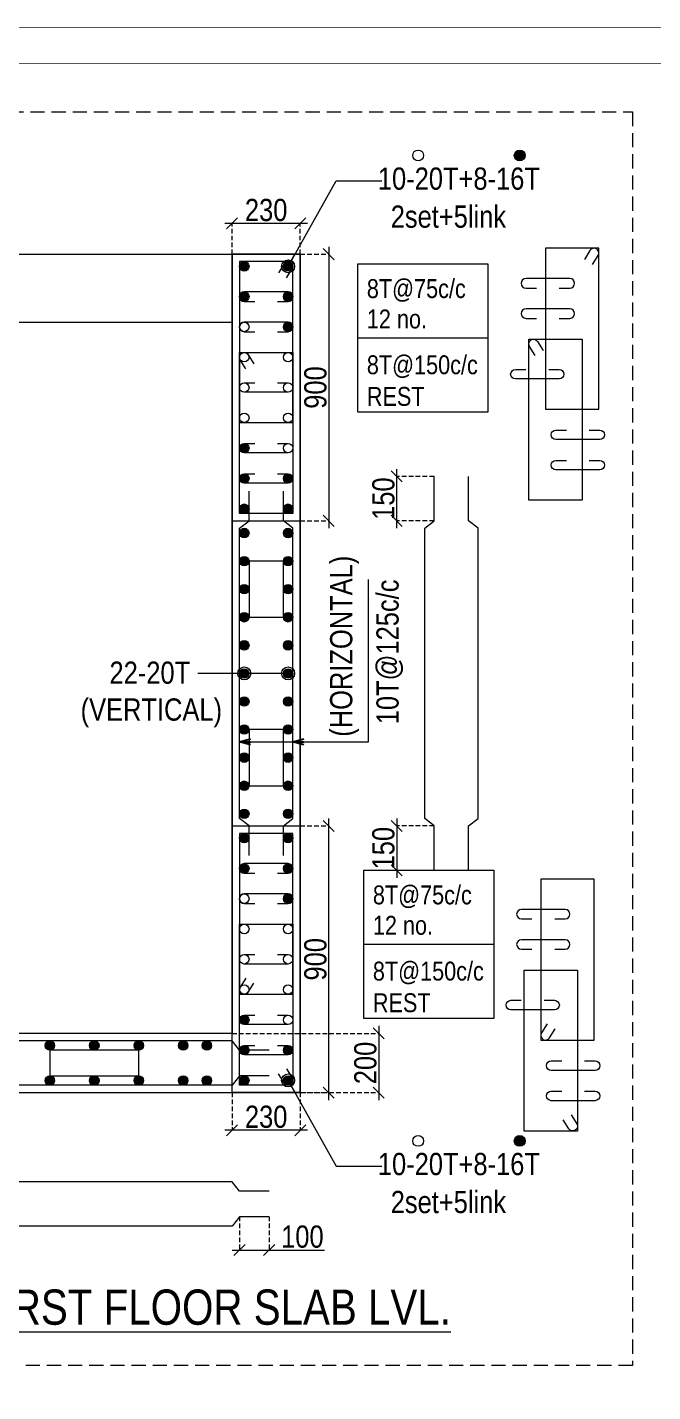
# Model space of a CAD drawing. Header units: millimetres. Extents: x 1112055 to 3390982, y -148532 to 766891.
# Drawn here: x 2540319 to 2548761, y 366024 to 384443 of the extents above; entities that cross this region are included whole.
import ezdxf

# ---------------------------------------------------------------- set-up
doc = ezdxf.new("R2010")
doc.units = ezdxf.units.MM
doc.header["$PDMODE"] = 35
doc.header["$PDSIZE"] = -25
doc.linetypes.add('DASHED2', pattern=[0.375, 0.25, -0.125])
doc.linetypes.add('Hidden', pattern=[9.525, 6.35, -3.175])
for name, color, linetype, lineweight in [('B COL. SIZE DIM', 220, 'Continuous', 25), ('B COLUMN', 1, 'Hidden', 9), ('B P.C.C', 251, 'Continuous', 0), ('B STEEL', 34, 'Continuous', 15), ('B STEEL TEXT', 7, 'Continuous', 15), ('B TITLE BLOCK', 250, 'Continuous', 0)]:
    doc.layers.add(name, color=color, linetype=linetype, lineweight=lineweight)
doc.styles.add('ARIAL', font='arial.ttf')
doc.styles.add('dim inside', font='romans.shx', dxfattribs={"width": 0.8, "height": 125})
doc.styles.add('SWINC', font='swissc.ttf')
doc.dimstyles.new('DIM 1', dxfattribs={"dimscale": 0, "dimtxt": 230, "dimasz": 150, "dimexe": 0.18, "dimexo": 0.0625, "dimgap": 0.5, "dimtad": 1, "dimdec": 0, "dimzin": 0, "dimdsep": 46, "dimtxsty": 'ARIAL', "dimblk": 'OBLIQUE', "dimcen": 6, "dimse1": 1, "dimse2": 1, "dimclrd": 256, "dimclrt": 256, "dimadec": 0, "dimazin": 2, "dimtfac": 0.75, "dimtdec": 0, "dimtix": 1, "dimtofl": 0, "dimtmove": 1, "dimatfit": 3, "dimldrblk": 'OPEN30', "dimfxl": 0.18, "dimfrac": 1, "dimtolj": 1, "dimtzin": 0, "dimlwd": -1, "dimarcsym": 0})
doc.dimstyles.new('dim inside', dxfattribs={"dimtxt": 125, "dimasz": 100, "dimexe": 0, "dimexo": 0, "dimgap": 10, "dimtad": 0, "dimdec": 0, "dimzin": 0, "dimdsep": 46, "dimtxsty": 'dim inside', "dimblk": 'SMALL', "dimcen": 0.09, "dimadec": 0, "dimazin": 0, "dimtfac": 1, "dimtdec": 0, "dimtofl": 0, "dimtmove": 0, "dimatfit": 3, "dimfxl": 1, "dimtolj": 1, "dimtzin": 0, "dimarcsym": 2})

# ---------------------------------------------------------------- blocks, each defined once
blk = doc.blocks.new('_Oblique')
at = {"color": 0, "linetype": 'ByBlock', "lineweight": -2}
blk.add_line((-0.5, -0.5), (0.5, 0.5), dxfattribs=at)
blk = doc.blocks.new('*D1613')
at = {"layer": 'B COL. SIZE DIM', "color": 250, "lineweight": 9, "ltscale": 250, "transparency": 16777216}
blk.add_line((2544103, 381796), (2542983, 381796), dxfattribs=at)
at = {"layer": 'B COL. SIZE DIM', "color": 250, "linetype": 'DASHED2', "lineweight": 9, "ltscale": 250, "transparency": 16777216}
for p, q in [((2543083, 381380), (2543083, 381796)), ((2544003, 381380), (2544003, 381796))]:
    blk.add_line(p, q, dxfattribs=at)
at = {"layer": 'Defpoints', "color": 0, "ltscale": 250, "transparency": 16777216}
for p in [(2543083, 381796), (2543083, 381380), (2544003, 381380)]:
    blk.add_point(p, dxfattribs=at)
at = {"layer": 'B COL. SIZE DIM', "color": 250, "lineweight": 9, "ltscale": 250, "transparency": 16777216, "xscale": 150, "yscale": 150, "zscale": 150, "rotation": 180}
blk.add_blockref('_Oblique', (2543083, 381796), dxfattribs=at)
at = {"layer": 'B COL. SIZE DIM', "color": 250, "lineweight": 9, "ltscale": 250, "transparency": 16777216, "xscale": 150, "yscale": 150, "zscale": 150}
blk.add_blockref('_Oblique', (2544003, 381796), dxfattribs=at)
at = {"layer": 'B COL. SIZE DIM', "color": 6, "ltscale": 250, "transparency": 16777216, "insert": (2543543, 381975), "char_height": 300, "attachment_point": 5, "style": 'SWINC'}
blk.add_mtext('\\A1;230', dxfattribs=at)
blk = doc.blocks.new('*D1651')
at = {"layer": 'B COL. SIZE DIM', "color": 250, "lineweight": 9, "ltscale": 250, "transparency": 16777216}
blk.add_line((2544388, 381480), (2544388, 377680), dxfattribs=at)
at = {"layer": 'B COL. SIZE DIM', "color": 250, "linetype": 'DASHED2', "lineweight": 9, "ltscale": 250, "transparency": 16777216}
for p, q in [((2544003, 381380), (2544388, 381380)), ((2544003, 377780), (2544388, 377780))]:
    blk.add_line(p, q, dxfattribs=at)
at = {"layer": 'Defpoints', "color": 0, "ltscale": 250, "transparency": 16777216}
for p in [(2544003, 381380), (2544003, 377780), (2544388, 377780)]:
    blk.add_point(p, dxfattribs=at)
at = {"layer": 'B COL. SIZE DIM', "color": 250, "lineweight": 9, "ltscale": 250, "transparency": 16777216, "xscale": 150, "yscale": 150, "zscale": 150}
for p, rotation in [((2544388, 381380), 90), ((2544388, 377780), 270)]:
    blk.add_blockref('_Oblique', p, dxfattribs=dict(at, rotation=rotation))
at = {"layer": 'B COL. SIZE DIM', "color": 6, "ltscale": 250, "transparency": 16777216, "insert": (2544209, 379580), "char_height": 300, "attachment_point": 5, "rotation": 90, "style": 'SWINC'}
blk.add_mtext('\\A1;900', dxfattribs=at)
blk = doc.blocks.new('*D1614')
at = {"layer": 'B COL. SIZE DIM', "color": 250, "linetype": 'DASHED2', "lineweight": 9, "ltscale": 250, "transparency": 16777216}
for p, q in [((2543083, 370062), (2543083, 369554)), ((2544003, 370062), (2544003, 369554))]:
    blk.add_line(p, q, dxfattribs=at)
at = {"layer": 'B COL. SIZE DIM', "color": 250, "lineweight": 9, "ltscale": 250, "transparency": 16777216}
blk.add_line((2544103, 369554), (2542983, 369554), dxfattribs=at)
at = {"layer": 'Defpoints', "color": 0, "ltscale": 250, "transparency": 16777216}
for p in [(2543083, 370062), (2544003, 370062), (2543083, 369554)]:
    blk.add_point(p, dxfattribs=at)
at = {"layer": 'B COL. SIZE DIM', "color": 250, "lineweight": 9, "ltscale": 250, "transparency": 16777216, "xscale": 150, "yscale": 150, "zscale": 150, "rotation": 180}
blk.add_blockref('_Oblique', (2543083, 369554), dxfattribs=at)
at = {"layer": 'B COL. SIZE DIM', "color": 250, "lineweight": 9, "ltscale": 250, "transparency": 16777216, "xscale": 150, "yscale": 150, "zscale": 150}
blk.add_blockref('_Oblique', (2544003, 369554), dxfattribs=at)
at = {"layer": 'B COL. SIZE DIM', "color": 6, "ltscale": 250, "transparency": 16777216, "insert": (2543543, 369734), "char_height": 300, "attachment_point": 5, "style": 'SWINC'}
blk.add_mtext('\\A1;230', dxfattribs=at)
blk = doc.blocks.new('*D1652')
at = {"layer": 'B COL. SIZE DIM', "color": 250, "lineweight": 9, "ltscale": 250, "transparency": 16777216}
blk.add_line((2544388, 369962), (2544388, 373762), dxfattribs=at)
at = {"layer": 'B COL. SIZE DIM', "color": 250, "linetype": 'DASHED2', "lineweight": 9, "ltscale": 250, "transparency": 16777216}
for p, q in [((2544003, 373662), (2544388, 373662)), ((2544003, 370062), (2544388, 370062))]:
    blk.add_line(p, q, dxfattribs=at)
at = {"layer": 'Defpoints', "color": 0, "ltscale": 250, "transparency": 16777216}
for p in [(2544003, 373662), (2544388, 373662), (2544003, 370062)]:
    blk.add_point(p, dxfattribs=at)
at = {"layer": 'B COL. SIZE DIM', "color": 250, "lineweight": 9, "ltscale": 250, "transparency": 16777216, "xscale": 150, "yscale": 150, "zscale": 150}
for p, rotation in [((2544388, 373662), 90), ((2544388, 370062), 270)]:
    blk.add_blockref('_Oblique', p, dxfattribs=dict(at, rotation=rotation))
at = {"layer": 'B COL. SIZE DIM', "color": 6, "ltscale": 250, "transparency": 16777216, "insert": (2544209, 371862), "char_height": 300, "attachment_point": 5, "rotation": 90, "style": 'SWINC'}
blk.add_mtext('\\A1;900', dxfattribs=at)
blk = doc.blocks.new('_Open30')
at = {"color": 0, "linetype": 'ByBlock', "lineweight": -2}
for p, q in [((-1, 0.27), (0, 0)), ((0, 0), (-1, -0.27)), ((0, 0), (-1, 0))]:
    blk.add_line(p, q, dxfattribs=at)
blk = doc.blocks.new('*D1615')
at = {"layer": 'B COL. SIZE DIM', "color": 250, "lineweight": 9, "ltscale": 250, "transparency": 16777216}
blk.add_line((2545306, 373762), (2545306, 372962), dxfattribs=at)
at = {"layer": 'B COL. SIZE DIM', "color": 250, "linetype": 'DASHED2', "lineweight": 9, "ltscale": 250, "transparency": 16777216}
for p, q in [((2545811, 373662), (2545306, 373662)), ((2545811, 373062), (2545306, 373062))]:
    blk.add_line(p, q, dxfattribs=at)
at = {"layer": 'Defpoints', "color": 0, "ltscale": 250, "transparency": 16777216}
for p in [(2545811, 373662), (2545306, 373062), (2545811, 373062)]:
    blk.add_point(p, dxfattribs=at)
at = {"layer": 'B COL. SIZE DIM', "color": 250, "lineweight": 9, "ltscale": 250, "transparency": 16777216, "xscale": 150, "yscale": 150, "zscale": 150}
for p, rotation in [((2545306, 373662), 90), ((2545306, 373062), 270)]:
    blk.add_blockref('_Oblique', p, dxfattribs=dict(at, rotation=rotation))
at = {"layer": 'B COL. SIZE DIM', "color": 6, "ltscale": 250, "transparency": 16777216, "insert": (2545127, 373362), "char_height": 300, "attachment_point": 5, "rotation": 90, "style": 'SWINC'}
blk.add_mtext('\\A1;150', dxfattribs=at)
blk = doc.blocks.new('*D1616')
at = {"layer": 'B COL. SIZE DIM', "color": 250, "lineweight": 9, "ltscale": 250, "transparency": 16777216}
blk.add_line((2545306, 377680), (2545306, 378480), dxfattribs=at)
at = {"layer": 'B COL. SIZE DIM', "color": 250, "linetype": 'DASHED2', "lineweight": 9, "ltscale": 250, "transparency": 16777216}
for p, q in [((2545811, 378380), (2545306, 378380)), ((2545811, 377780), (2545306, 377780))]:
    blk.add_line(p, q, dxfattribs=at)
at = {"layer": 'Defpoints', "color": 0, "ltscale": 250, "transparency": 16777216}
for p in [(2545306, 378380), (2545811, 378380), (2545811, 377780)]:
    blk.add_point(p, dxfattribs=at)
at = {"layer": 'B COL. SIZE DIM', "color": 250, "lineweight": 9, "ltscale": 250, "transparency": 16777216, "xscale": 150, "yscale": 150, "zscale": 150}
for p, rotation in [((2545306, 378380), 90), ((2545306, 377780), 270)]:
    blk.add_blockref('_Oblique', p, dxfattribs=dict(at, rotation=rotation))
at = {"layer": 'B COL. SIZE DIM', "color": 6, "ltscale": 250, "transparency": 16777216, "insert": (2545127, 378080), "char_height": 300, "attachment_point": 5, "rotation": 90, "style": 'SWINC'}
blk.add_mtext('\\A1;150', dxfattribs=at)
blk = doc.blocks.new('*D1617')
at = {"layer": 'B COL. SIZE DIM', "color": 250, "linetype": 'DASHED2', "lineweight": 9, "ltscale": 250, "transparency": 16777216}
for p, q in [((2543183, 368387), (2543183, 367937)), ((2543583, 368387), (2543583, 367937))]:
    blk.add_line(p, q, dxfattribs=at)
at = {"layer": 'B COL. SIZE DIM', "color": 250, "lineweight": 9, "ltscale": 250, "transparency": 16777216}
for p, q in [((2543083, 367937), (2543583, 367937)), ((2543583, 367937), (2544331, 367937))]:
    blk.add_line(p, q, dxfattribs=at)
at = {"layer": 'Defpoints', "color": 0, "ltscale": 250, "transparency": 16777216}
for p in [(2543183, 368387), (2543583, 368387), (2543583, 367937)]:
    blk.add_point(p, dxfattribs=at)
at = {"layer": 'B COL. SIZE DIM', "color": 250, "lineweight": 9, "ltscale": 250, "transparency": 16777216, "xscale": 150, "yscale": 150, "zscale": 150, "rotation": 180}
blk.add_blockref('_Oblique', (2543183, 367937), dxfattribs=at)
at = {"layer": 'B COL. SIZE DIM', "color": 250, "lineweight": 9, "ltscale": 250, "transparency": 16777216, "xscale": 150, "yscale": 150, "zscale": 150}
blk.add_blockref('_Oblique', (2543583, 367937), dxfattribs=at)
at = {"layer": 'B COL. SIZE DIM', "color": 6, "ltscale": 250, "transparency": 16777216, "insert": (2544032, 368116), "char_height": 300, "attachment_point": 5, "style": 'SWINC'}
blk.add_mtext('\\A1;100', dxfattribs=at)
blk = doc.blocks.new('*D1590')
at = {"layer": 'B COL. SIZE DIM', "color": 250, "lineweight": 9, "ltscale": 250, "transparency": 16777216}
blk.add_line((2545062, 370962), (2545062, 369962), dxfattribs=at)
at = {"layer": 'B COL. SIZE DIM', "color": 250, "linetype": 'DASHED2', "lineweight": 9, "ltscale": 250, "transparency": 16777216}
for p, q in [((2543083, 370862), (2545062, 370862)), ((2543083, 370062), (2545062, 370062))]:
    blk.add_line(p, q, dxfattribs=at)
at = {"layer": 'Defpoints', "color": 0, "ltscale": 250, "transparency": 16777216}
for p in [(2543083, 370862), (2543083, 370062), (2545062, 370062)]:
    blk.add_point(p, dxfattribs=at)
at = {"layer": 'B COL. SIZE DIM', "color": 250, "lineweight": 9, "ltscale": 250, "transparency": 16777216, "xscale": 150, "yscale": 150, "zscale": 150}
for p, rotation in [((2545062, 370862), 90), ((2545062, 370062), 270)]:
    blk.add_blockref('_Oblique', p, dxfattribs=dict(at, rotation=rotation))
at = {"layer": 'B COL. SIZE DIM', "color": 6, "ltscale": 250, "transparency": 16777216, "insert": (2544883, 370462), "char_height": 300, "attachment_point": 5, "rotation": 90, "style": 'SWINC'}
blk.add_mtext('\\A1;200', dxfattribs=at)

msp = doc.modelspace()

# ---------------------------------------------------------------- hatches: boundary and pattern name
at = {"layer": 'B STEEL', "lineweight": 13}
h = msp.add_hatch(color=256, dxfattribs=at)
h.dxf.hatch_style = 1
edge = h.paths.add_edge_path()
edge.add_arc((2546965.8, 382712.5), 73.3, 0, 360)
at = {"layer": 'B STEEL', "lineweight": 9, "ltscale": 0.5}
h = msp.add_hatch(color=34, dxfattribs=at)
edge = h.paths.add_edge_path()
edge.add_arc((2543247.4, 381215.8), 64, 360, 720, ccw=False)
h = msp.add_hatch(color=34, dxfattribs=at)
edge = h.paths.add_edge_path()
edge.add_arc((2543839.3, 381215.8), 64, -180, 180)
at = {"layer": 'B STEEL', "lineweight": 30}
h = msp.add_hatch(color=34, dxfattribs=at)
edge = h.paths.add_edge_path()
edge.add_arc((2543247.4, 380806.8), 64, 180, 540, ccw=False)
h = msp.add_hatch(color=34, dxfattribs=at)
edge = h.paths.add_edge_path()
edge.add_arc((2543839.3, 380806.8), 64, 180, 540, ccw=False)
h = msp.add_hatch(color=34, dxfattribs=at)
edge = h.paths.add_edge_path()
edge.add_arc((2543839.3, 380397.8), 64, 180, 540, ccw=False)
h = msp.add_hatch(color=34, dxfattribs=at)
edge = h.paths.add_edge_path()
edge.add_arc((2543247.4, 378761.8), 64, 180, 540, ccw=False)
h = msp.add_hatch(color=34, dxfattribs=at)
edge = h.paths.add_edge_path()
edge.add_arc((2543247.4, 378352.8), 64, 180, 540, ccw=False)
h = msp.add_hatch(color=34, dxfattribs=at)
edge = h.paths.add_edge_path()
edge.add_arc((2543839.3, 378352.8), 64, 180, 540, ccw=False)
at = {"layer": 'B STEEL', "lineweight": 9, "ltscale": 0.5}
h = msp.add_hatch(color=34, dxfattribs=at)
edge = h.paths.add_edge_path()
edge.add_arc((2543247.4, 377943.8), 64, 0, 360)
h = msp.add_hatch(color=34, dxfattribs=at)
edge = h.paths.add_edge_path()
edge.add_arc((2543839.3, 377943.8), 64, 540, 900, ccw=False)
h = msp.add_hatch(color=34, dxfattribs=at)
edge = h.paths.add_edge_path()
edge.add_arc((2543247.4, 377615.8), 64, 0, 360)
h = msp.add_hatch(color=34, dxfattribs=at)
edge = h.paths.add_edge_path()
edge.add_arc((2543839.3, 377615.8), 64, 540, 900, ccw=False)
h = msp.add_hatch(color=34, dxfattribs=at)
edge = h.paths.add_edge_path()
edge.add_arc((2543247.4, 377236.8), 64, 360, 720, ccw=False)
h = msp.add_hatch(color=34, dxfattribs=at)
edge = h.paths.add_edge_path()
edge.add_arc((2543839.3, 377236.8), 64, -180, 180)
h = msp.add_hatch(color=34, dxfattribs=at)
edge = h.paths.add_edge_path()
edge.add_arc((2543247.4, 376857.8), 64, 360, 720, ccw=False)
h = msp.add_hatch(color=34, dxfattribs=at)
edge = h.paths.add_edge_path()
edge.add_arc((2543839.3, 376857.8), 64, -180, 180)
h = msp.add_hatch(color=34, dxfattribs=at)
edge = h.paths.add_edge_path()
edge.add_arc((2543247.4, 376478.8), 64, 360, 720, ccw=False)
h = msp.add_hatch(color=34, dxfattribs=at)
edge = h.paths.add_edge_path()
edge.add_arc((2543839.3, 376478.8), 64, -180, 180)
h = msp.add_hatch(color=34, dxfattribs=at)
edge = h.paths.add_edge_path()
edge.add_arc((2543247.4, 376099.8), 64, 360, 720, ccw=False)
h = msp.add_hatch(color=34, dxfattribs=at)
edge = h.paths.add_edge_path()
edge.add_arc((2543839.3, 376099.8), 64, -180, 180)
h = msp.add_hatch(color=34, dxfattribs=at)
edge = h.paths.add_edge_path()
edge.add_arc((2543247.4, 375720.8), 64, 360, 720, ccw=False)
h = msp.add_hatch(color=34, dxfattribs=at)
edge = h.paths.add_edge_path()
edge.add_arc((2543839.3, 375720.8), 64, -180, 180)
h = msp.add_hatch(color=34, dxfattribs=at)
edge = h.paths.add_edge_path()
edge.add_arc((2543247.4, 375341.8), 64, 360, 720, ccw=False)
h = msp.add_hatch(color=34, dxfattribs=at)
edge = h.paths.add_edge_path()
edge.add_arc((2543839.3, 375341.8), 64, -180, 180)
h = msp.add_hatch(color=34, dxfattribs=at)
edge = h.paths.add_edge_path()
edge.add_arc((2543247.4, 374962.8), 64, 360, 720, ccw=False)
h = msp.add_hatch(color=34, dxfattribs=at)
edge = h.paths.add_edge_path()
edge.add_arc((2543839.3, 374962.8), 64, -180, 180)
h = msp.add_hatch(color=34, dxfattribs=at)
edge = h.paths.add_edge_path()
edge.add_arc((2543247.4, 374583.8), 64, 360, 720, ccw=False)
h = msp.add_hatch(color=34, dxfattribs=at)
edge = h.paths.add_edge_path()
edge.add_arc((2543839.3, 374583.8), 64, -180, 180)
h = msp.add_hatch(color=34, dxfattribs=at)
edge = h.paths.add_edge_path()
edge.add_arc((2543247.4, 374204.8), 64, 360, 720, ccw=False)
h = msp.add_hatch(color=34, dxfattribs=at)
edge = h.paths.add_edge_path()
edge.add_arc((2543839.3, 374204.8), 64, -180, 180)
h = msp.add_hatch(color=34, dxfattribs=at)
edge = h.paths.add_edge_path()
edge.add_arc((2543247.4, 373825.8), 64, 360, 720, ccw=False)
h = msp.add_hatch(color=34, dxfattribs=at)
edge = h.paths.add_edge_path()
edge.add_arc((2543839.3, 373825.8), 64, -180, 180)
h = msp.add_hatch(color=34, dxfattribs=at)
edge = h.paths.add_edge_path()
edge.add_arc((2543247.4, 373497.8), 64, 360, 720, ccw=False)
h = msp.add_hatch(color=34, dxfattribs=at)
edge = h.paths.add_edge_path()
edge.add_arc((2543839.3, 373497.8), 64, -180, 180)
at = {"layer": 'B STEEL', "lineweight": 30}
h = msp.add_hatch(color=34, dxfattribs=at)
edge = h.paths.add_edge_path()
edge.add_arc((2543247.4, 373088.8), 64, 180, 540, ccw=False)
h = msp.add_hatch(color=34, dxfattribs=at)
edge = h.paths.add_edge_path()
edge.add_arc((2543839.3, 373088.8), 64, 180, 540, ccw=False)
h = msp.add_hatch(color=34, dxfattribs=at)
edge = h.paths.add_edge_path()
edge.add_arc((2543839.3, 372679.8), 64, 180, 540, ccw=False)
h = msp.add_hatch(color=34, dxfattribs=at)
edge = h.paths.add_edge_path()
edge.add_arc((2543247.4, 371043.8), 64, 180, 540, ccw=False)
at = {"layer": 'B STEEL', "lineweight": 9, "ltscale": 0.5}
h = msp.add_hatch(color=34, dxfattribs=at)
edge = h.paths.add_edge_path()
edge.add_arc((2540623.3, 370697.8), 64, 0, 360)
h = msp.add_hatch(color=34, dxfattribs=at)
edge = h.paths.add_edge_path()
edge.add_arc((2541223.3, 370697.8), 64, 0, 360)
h = msp.add_hatch(color=34, dxfattribs=at)
edge = h.paths.add_edge_path()
edge.add_arc((2541823.3, 370697.8), 64, 0, 360)
h = msp.add_hatch(color=34, dxfattribs=at)
edge = h.paths.add_edge_path()
edge.add_arc((2542423.3, 370697.8), 64, 0, 360)
h = msp.add_hatch(color=34, dxfattribs=at)
edge = h.paths.add_edge_path()
edge.add_arc((2542743.3, 370697.8), 64, 0, 360)
at = {"layer": 'B STEEL', "lineweight": 30}
h = msp.add_hatch(color=34, dxfattribs=at)
edge = h.paths.add_edge_path()
edge.add_arc((2543247.4, 370634.8), 64, 180, 540, ccw=False)
h = msp.add_hatch(color=34, dxfattribs=at)
edge = h.paths.add_edge_path()
edge.add_arc((2543839.3, 370634.8), 64, 180, 540, ccw=False)
at = {"layer": 'B STEEL', "lineweight": 9, "ltscale": 0.5}
h = msp.add_hatch(color=34, dxfattribs=at)
edge = h.paths.add_edge_path()
edge.add_arc((2540623.3, 370225.8), 64, 0, 360)
h = msp.add_hatch(color=34, dxfattribs=at)
edge = h.paths.add_edge_path()
edge.add_arc((2541223.3, 370225.8), 64, 0, 360)
h = msp.add_hatch(color=34, dxfattribs=at)
edge = h.paths.add_edge_path()
edge.add_arc((2541823.3, 370225.8), 64, 0, 360)
h = msp.add_hatch(color=34, dxfattribs=at)
edge = h.paths.add_edge_path()
edge.add_arc((2542423.3, 370225.8), 64, 0, 360)
h = msp.add_hatch(color=34, dxfattribs=at)
edge = h.paths.add_edge_path()
edge.add_arc((2542743.3, 370225.8), 64, 0, 360)
h = msp.add_hatch(color=34, dxfattribs=at)
edge = h.paths.add_edge_path()
edge.add_arc((2543247.4, 370225.8), 64, 0, 360)
h = msp.add_hatch(color=34, dxfattribs=at)
edge = h.paths.add_edge_path()
edge.add_arc((2543839.3, 370225.8), 64, 540, 900, ccw=False)
at = {"layer": 'B STEEL', "lineweight": 13}
h = msp.add_hatch(color=256, dxfattribs=at)
h.dxf.hatch_style = 1
edge = h.paths.add_edge_path()
edge.add_arc((2546965.8, 369410.2), 73.3, 0, 360)

# ---------------------------------------------------------------- linework, layer by layer
at = {"layer": 'B COLUMN', "color": 1, "linetype": 'ByBlock', "lineweight": 20}
for points in [[(2534283.3, 377779.8), (2533363.3, 377779.8), (2533363.3, 370061.8), (2544003.3, 370061.8), (2544003.3, 381379.8), (2543083.3, 381379.8), (2543083.3, 370861.8), (2534283.3, 370861.8)], [(2543083.3, 380459.8), (2534283.3, 380459.8), (2534283.3, 381379.8), (2543083.3, 381379.8)], [(2543083.3, 381379.8), (2544003.3, 381379.8), (2544003.3, 370061.8), (2543083.3, 370061.8)], [(2543083.3, 377779.8), (2544003.3, 377779.8), (2544003.3, 381379.8), (2543083.3, 381379.8)], [(2543083.3, 373661.8), (2544003.3, 373661.8), (2544003.3, 370061.8), (2543083.3, 370061.8)]]:
    msp.add_lwpolyline(points, close=True, dxfattribs=at)
at = {"layer": 'B P.C.C', "color": 250, "lineweight": 0, "ltscale": 30}
for p, q in [((2544780.6, 380249.3), (2546533.7, 380249.3)), ((2544861.9, 372064.4), (2546615.1, 372064.4))]:
    msp.add_line(p, q, dxfattribs=at)
at = {"layer": 'B P.C.C', "color": 250, "linetype": 'Hidden', "lineweight": 0, "ltscale": 30}
msp.add_lwpolyline([(2548488.9, 366378.9), (2529217, 366378.9), (2529217, 383300.8), (2548488.9, 383300.8)], close=True, dxfattribs=at)
at = {"layer": 'B P.C.C', "color": 250, "lineweight": 0, "ltscale": 30}
for points in [[(2544780.6, 381251.9), (2546533.7, 381251.9), (2546533.7, 379246.7), (2544780.6, 379246.7)], [(2544861.9, 373067), (2546615.1, 373067), (2546615.1, 371061.8), (2544861.9, 371061.8)]]:
    msp.add_lwpolyline(points, close=True, dxfattribs=at)
at = {"layer": 'B STEEL', "lineweight": 13}
for points in [[(2547312.5, 379286.7), (2548032.5, 379286.7), (2548032.5, 381459.7), (2547312.5, 381459.7)], [(2543183.3, 379106.8), (2543903.3, 379106.8), (2543903.3, 381279.8), (2543183.3, 381279.8)], [(2547088.5, 380232.7), (2547808.5, 380232.7), (2547808.5, 378059.7), (2547088.5, 378059.7)], [(2543183.3, 380052.8), (2543903.3, 380052.8), (2543903.3, 377879.8), (2543183.3, 377879.8)], [(2543183.3, 371388.8), (2543903.3, 371388.8), (2543903.3, 373561.8), (2543183.3, 373561.8)], [(2547250.1, 370770.7), (2547970.1, 370770.7), (2547970.1, 372943.7), (2547250.1, 372943.7)], [(2543183.3, 372334.8), (2543903.3, 372334.8), (2543903.3, 370161.8), (2543183.3, 370161.8)], [(2547026.1, 371716.8), (2547746.1, 371716.8), (2547746.1, 369543.7), (2547026.1, 369543.7)]]:
    msp.add_lwpolyline(points, close=True, dxfattribs=at)
at = {"layer": 'B STEEL', "color": 34, "lineweight": 9, "ltscale": 0.5}
for points in [[(2547948.2, 381240.7), (2548023, 381362.2, 1), (2547913.9, 381429.3), (2547839.2, 381307.8)], [(2543819.1, 381060.8), (2543893.8, 381182.3, 1), (2543784.8, 381249.4), (2543710, 381127.9)], [(2547499.8, 380922.7), (2547642.4, 380922.7, 1), (2547642.4, 381050.7), (2547050.5, 381050.7, 1), (2547050.5, 380922.7), (2547193.1, 380922.7)], [(2543696.7, 380742.8), (2543839.3, 380742.8, 1), (2543839.3, 380870.8), (2543247.4, 380870.8, 1), (2543247.4, 380742.8), (2543390, 380742.8)], [(2547499.8, 380513.7), (2547642.4, 380513.7, 1), (2547642.4, 380641.7), (2547050.5, 380641.7, 1), (2547050.5, 380513.7), (2547193.1, 380513.7)], [(2543696.7, 380333.8), (2543839.3, 380333.8, 1), (2543839.3, 380461.8), (2543247.4, 380461.8, 1), (2543247.4, 380333.8), (2543390, 380333.8)], [(2547172.8, 380013.7), (2547098, 380135.2, -1), (2547207, 380202.3), (2547281.8, 380080.8)], [(2543267.6, 379833.8), (2543192.8, 379955.3, -1), (2543301.9, 380022.4), (2543376.6, 379900.9)], [(2547356.3, 379823.7), (2547498.9, 379823.7, -1), (2547498.9, 379695.7), (2546906.9, 379695.7, -1), (2546906.9, 379823.7), (2547049.6, 379823.7)], [(2543696.7, 379643.8), (2543839.3, 379643.8, -1), (2543839.3, 379515.8), (2543247.4, 379515.8, -1), (2543247.4, 379643.8), (2543390, 379643.8)], [(2547903, 379005.8), (2548045.7, 379005.8, -1), (2548045.7, 378877.7), (2547453.7, 378877.7, -1), (2547453.7, 379005.8), (2547596.3, 379005.8)], [(2543696.7, 378825.9), (2543839.3, 378825.9, -1), (2543839.3, 378697.8), (2543247.4, 378697.8, -1), (2543247.4, 378825.9), (2543390, 378825.9)], [(2547903, 378596.8), (2548045.7, 378596.8, -1), (2548045.7, 378468.7), (2547453.7, 378468.7, -1), (2547453.7, 378596.8), (2547596.3, 378596.8)], [(2543696.7, 378416.9), (2543839.3, 378416.9, -1), (2543839.3, 378288.8), (2543247.4, 378288.8, -1), (2543247.4, 378416.9), (2543390, 378416.9)], [(2543696.7, 373024.8), (2543839.3, 373024.8, 1), (2543839.3, 373152.8), (2543247.4, 373152.8, 1), (2543247.4, 373024.8), (2543390, 373024.8)], [(2543696.7, 372615.8), (2543839.3, 372615.8, 1), (2543839.3, 372743.8), (2543247.4, 372743.8, 1), (2543247.4, 372615.8), (2543390, 372615.8)], [(2547437.4, 372406.7), (2547580.1, 372406.7, 1), (2547580.1, 372534.7), (2546988.1, 372534.7, 1), (2546988.1, 372406.7), (2547130.7, 372406.7)], [(2547437.4, 371997.7), (2547580.1, 371997.7, 1), (2547580.1, 372125.8), (2546988.1, 372125.8, 1), (2546988.1, 371997.7), (2547130.7, 371997.7)], [(2543696.7, 371925.8), (2543839.3, 371925.8, -1), (2543839.3, 371797.8), (2543247.4, 371797.8, -1), (2543247.4, 371925.8), (2543390, 371925.8)], [(2543267.6, 371607.9), (2543192.8, 371486.4, 1), (2543301.9, 371419.3), (2543376.6, 371540.8)], [(2547293.9, 371307.8), (2547436.5, 371307.8, -1), (2547436.5, 371179.7), (2546844.6, 371179.7, -1), (2546844.6, 371307.8), (2546987.2, 371307.8)], [(2543696.7, 371107.9), (2543839.3, 371107.9, -1), (2543839.3, 370979.8), (2543247.4, 370979.8, -1), (2543247.4, 371107.9), (2543390, 371107.9)], [(2547334.4, 370989.8), (2547259.6, 370868.3, 1), (2547368.7, 370801.2), (2547443.4, 370922.7)], [(2543696.7, 370698.9), (2543839.3, 370698.9, -1), (2543839.3, 370570.8), (2543247.4, 370570.8, -1), (2543247.4, 370698.9), (2543390, 370698.9)], [(2547840.6, 370489.8), (2547983.3, 370489.8, -1), (2547983.3, 370361.7), (2547391.3, 370361.7, -1), (2547391.3, 370489.8), (2547534, 370489.8)], [(2543819.1, 370380.9), (2543893.8, 370259.4, -1), (2543784.8, 370192.3), (2543710, 370313.8)], [(2547840.6, 370080.8), (2547983.3, 370080.8, -1), (2547983.3, 369952.7), (2547391.3, 369952.7, -1), (2547391.3, 370080.8), (2547534, 370080.8)], [(2547661.9, 369762.8), (2547736.6, 369641.3, -1), (2547627.6, 369574.2), (2547552.8, 369695.7)]]:
    msp.add_lwpolyline(points, format="xyb", dxfattribs=at)
at = {"layer": 'B STEEL', "lineweight": 13}
for points in [[(2545810.7, 373061.8), (2545810.7, 373661.8), (2545682.6, 373761.8), (2545682.6, 377679.8), (2545810.7, 377779.8), (2545810.7, 378379.8)], [(2546274.6, 373061.8), (2546274.6, 373661.8), (2546402.6, 373761.8), (2546402.6, 377679.8), (2546274.6, 377779.8), (2546274.6, 378379.8)], [(2543311.4, 373261.8), (2543311.4, 373661.8), (2543183.3, 373761.8), (2543183.3, 377679.8), (2543311.4, 377779.8), (2543311.4, 378179.8)], [(2543775.3, 373261.8), (2543775.3, 373661.8), (2543903.3, 373761.8), (2543903.3, 377679.8), (2543775.3, 377779.8), (2543775.3, 378179.8)], [(2543583.3, 370633.8), (2543183.3, 370633.8), (2543083.3, 370761.8), (2534283.3, 370761.8), (2534183.3, 370633.8), (2533783.3, 370633.8)], [(2543583.3, 370289.9), (2543183.3, 370289.9), (2543083.3, 370161.8), (2534283.3, 370161.8), (2534183.3, 370289.9), (2533783.3, 370289.9)], [(2543583.3, 368731), (2543183.3, 368731), (2543083.3, 368859), (2534283.3, 368859), (2534183.3, 368731), (2533783.3, 368731)], [(2543583.3, 368387.1), (2543183.3, 368387.1), (2543083.3, 368259), (2534283.3, 368259), (2534183.3, 368387.1), (2533783.3, 368387.1)]]:
    msp.add_lwpolyline(points, dxfattribs=at)
at = {"layer": 'B STEEL', "color": 3, "lineweight": 13}
for points in [[(2543775.3, 377236.8), (2543311.4, 377236.8), (2543311.4, 376478.8), (2543775.3, 376478.8)], [(2543775.3, 374962.8), (2543311.4, 374962.8), (2543311.4, 374204.8), (2543775.3, 374204.8)], [(2540623.3, 370633.8), (2540623.3, 370289.9), (2541823.3, 370289.9), (2541823.3, 370633.8)]]:
    msp.add_lwpolyline(points, close=True, dxfattribs=at)
at = {"layer": 'B STEEL', "lineweight": 13}
for centre in [(2545594.8, 382712.5), (2546965.8, 382712.5), (2545594.8, 369410.2), (2546965.8, 369410.2)]:
    msp.add_circle(centre, 73.3, dxfattribs=at)
at = {"layer": 'B STEEL', "color": 34, "lineweight": 9, "ltscale": 0.5}
for centre in [(2543247.4, 381215.8), (2543839.3, 381215.8), (2543247.4, 380806.8), (2543839.3, 380806.8), (2543247.4, 380397.8), (2543839.3, 380397.8), (2543247.4, 379988.8), (2543839.3, 379988.8), (2543247.4, 379579.8), (2543839.3, 379579.8), (2543247.4, 379170.8), (2543839.3, 379170.8), (2543247.4, 378761.8), (2543839.3, 378761.8), (2543247.4, 378352.8), (2543839.3, 378352.8), (2543247.4, 377943.8), (2543839.3, 377943.8), (2543247.4, 377615.8), (2543839.3, 377615.8), (2543247.4, 377236.8), (2543839.3, 377236.8), (2543247.4, 376857.8), (2543839.3, 376857.8), (2543247.4, 376478.8), (2543839.3, 376478.8), (2543247.4, 376099.8), (2543839.3, 376099.8), (2543247.4, 375720.8), (2543839.3, 375720.8), (2543247.4, 375341.8), (2543839.3, 375341.8), (2543247.4, 374962.8), (2543839.3, 374962.8), (2543247.4, 374583.8), (2543839.3, 374583.8), (2543247.4, 374204.8), (2543839.3, 374204.8), (2543247.4, 373825.8), (2543839.3, 373825.8), (2543247.4, 373497.8), (2543839.3, 373497.8), (2543247.4, 373088.8), (2543839.3, 373088.8), (2543247.4, 372679.8), (2543839.3, 372679.8), (2543247.4, 372270.8), (2543839.3, 372270.8), (2543247.4, 371861.8), (2543839.3, 371861.8), (2543247.4, 371452.8), (2543839.3, 371452.8), (2543247.4, 371043.8), (2543839.3, 371043.8), (2540623.3, 370697.8), (2541223.3, 370697.8), (2541823.3, 370697.8), (2542423.3, 370697.8), (2542743.3, 370697.8), (2543247.4, 370634.8), (2543839.3, 370634.8), (2540623.3, 370225.8), (2541223.3, 370225.8), (2541823.3, 370225.8), (2542423.3, 370225.8), (2542743.3, 370225.8), (2543247.4, 370225.8), (2543839.3, 370225.8)]:
    msp.add_circle(centre, 64, dxfattribs=at)
at = {"layer": 'B TITLE BLOCK', "color": 1, "const_width": 10.8}
msp.add_lwpolyline([(2598972.2, 384437.6), (2598972.2, 330361.1), (2527990.3, 330361.1), (2527990.3, 384437.6)], close=True, dxfattribs=at)
at = {"layer": 'B TITLE BLOCK', "color": 250, "lineweight": 0, "const_width": 10.8}
msp.add_lwpolyline([(2598491.5, 383956.9), (2598491.5, 330841.8), (2528470.9, 330841.8), (2528470.9, 383956.9)], close=True, dxfattribs=at)

# ---------------------------------------------------------------- texts
at = {"layer": 'B STEEL TEXT', "lineweight": 5, "style": 'SWINC'}
for s, height, p in [('10-20T+8-16T', 300, (2545050.9, 382250.2)), ('2set+5link', 300, (2545224.3, 381737.4)), ('8T@75c/c', 255, (2544902, 380787.9)), ('12 no.', 255, (2544902, 380378.4)), ('8T@150c/c', 255, (2544902, 379759.5)), ('REST', 255, (2544902, 379332.5)), ('22-20T', 300, (2541428.2, 375580.5)), ('(VERTICAL)', 300, (2541038.5, 375083.3)), ('8T@75c/c', 255, (2544983.4, 372603)), ('12 no.', 255, (2544983.4, 372193.5)), ('8T@150c/c', 255, (2544983.4, 371574.6)), ('REST', 255, (2544983.4, 371147.6)), ('10-20T+8-16T', 300, (2545050.9, 368947.9)), ('2set+5link', 300, (2545224.3, 368435.1))]:
    msp.add_text(s, height=height, dxfattribs=at).set_placement(p)
for s, p in [('(HORIZONTAL)', (2544705.8, 374866.2)), ('10T@125c/c', (2545331, 375034.8))]:
    msp.add_text(s, height=300, rotation=90, dxfattribs=at).set_placement(p)
at = {"layer": 'B TITLE BLOCK', "color": 0, "style": 'SWINC'}
msp.add_text('%%UDETAIL OF LIFT-1_ UP TO FIRST FLOOR SLAB LVL.', height=475.05, dxfattribs=at).set_placement((2532792, 366928.7))

# ---------------------------------------------------------------- dimensions: what is measured, and where the dimension line sits
at = {"layer": 'B COL. SIZE DIM', "color": 250, "ltscale": 250}
for base, p1, p2, angle, picture, middle in [((2543083.3, 381795.6), (2544003.3, 381379.8), (2543083.3, 381379.8), 180, '*D1613', (2543543.3, 381974.8)), ((2544388.1, 377779.8), (2544003.3, 381379.8), (2544003.3, 377779.8), 90, '*D1651', (2544209.1, 379579.8)), ((2545305.5, 378379.8), (2545810.7, 377779.8), (2545810.7, 378379.8), 270, '*D1616', (2545126.5, 378079.8)), ((2544388.1, 373661.8), (2544003.3, 370061.8), (2544003.3, 373661.8), 270, '*D1652', (2544209.1, 371861.8)), ((2545305.5, 373061.8), (2545810.7, 373661.8), (2545810.7, 373061.8), 90, '*D1615', (2545126.5, 373361.8)), ((2545061.9, 370061.8), (2543083.3, 370861.8), (2543083.3, 370061.8), 270, '*D1590', (2544882.7, 370461.8)), ((2543083.3, 369554.5), (2544003.3, 370061.8), (2543083.3, 370061.8), 180, '*D1614', (2543543.3, 369733.6)), ((2543583.3, 367936.6), (2543183.3, 368387.1), (2543583.3, 368387.1), 180, '*D1617', (2544032.2, 368115.6))]:
    dim = msp.add_linear_dim(base=base, p1=p1, p2=p2, angle=angle, dimstyle='dim inside', override={"dimtxt": 300, "dimasz": 150, "dimgap": 25, "dimtad": 3, "dimlfac": 0.25, "dimtxsty": 'SWINC', "dimblk1": 'Oblique', "dimblk2": 'Oblique', "dimsah": 1, "dimdle": 100, "dimclrd": 250, "dimclre": 250, "dimclrt": 6, "dimfxl": 1000, "dimlwd": 9, "dimlwe": 9}, dxfattribs=at)
    dim.commit()
    dim.dimension.update_dxf_attribs({"geometry": picture, "text_midpoint": middle})

# ---------------------------------------------------------------- leaders
at = {"layer": 'B STEEL TEXT', "lineweight": 9}
for points in [[(2543839.3, 381215.8), (2544490, 382372), (2545103.1, 382372)], [(2543839.3, 375720.8), (2542622.8, 375720.8)], [(2543247.4, 375720.8), (2542622.8, 375720.8)], [(2543839.3, 370225.8), (2544490, 369069.7), (2545103.1, 369069.7)]]:
    msp.add_leader(points, dimstyle='DIM 1', override={"dimscale": 1, "dimasz": 175, "dimtad": 0, "dimtxsty": 'SWINC', "dimldrblk": 'DotBlank', "dimfxlon": 1, "dimarcsym": 2}, dxfattribs=at)
at = {"layer": 'B STEEL TEXT', "lineweight": 5}
for points in [[(2543183.3, 374795.1), (2544922.4, 374795.1), (2544922.4, 376989.3)], [(2543903.3, 374795.1), (2544922.4, 374795.1), (2544922.4, 376989.3)]]:
    msp.add_leader(points, dimstyle='DIM 1', override={"dimscale": 1, "dimtad": 0, "dimtxsty": 'SWINC', "dimfxlon": 1, "dimlwd": 5, "dimarcsym": 2}, dxfattribs=at)

doc.saveas('drawing.dxf')
